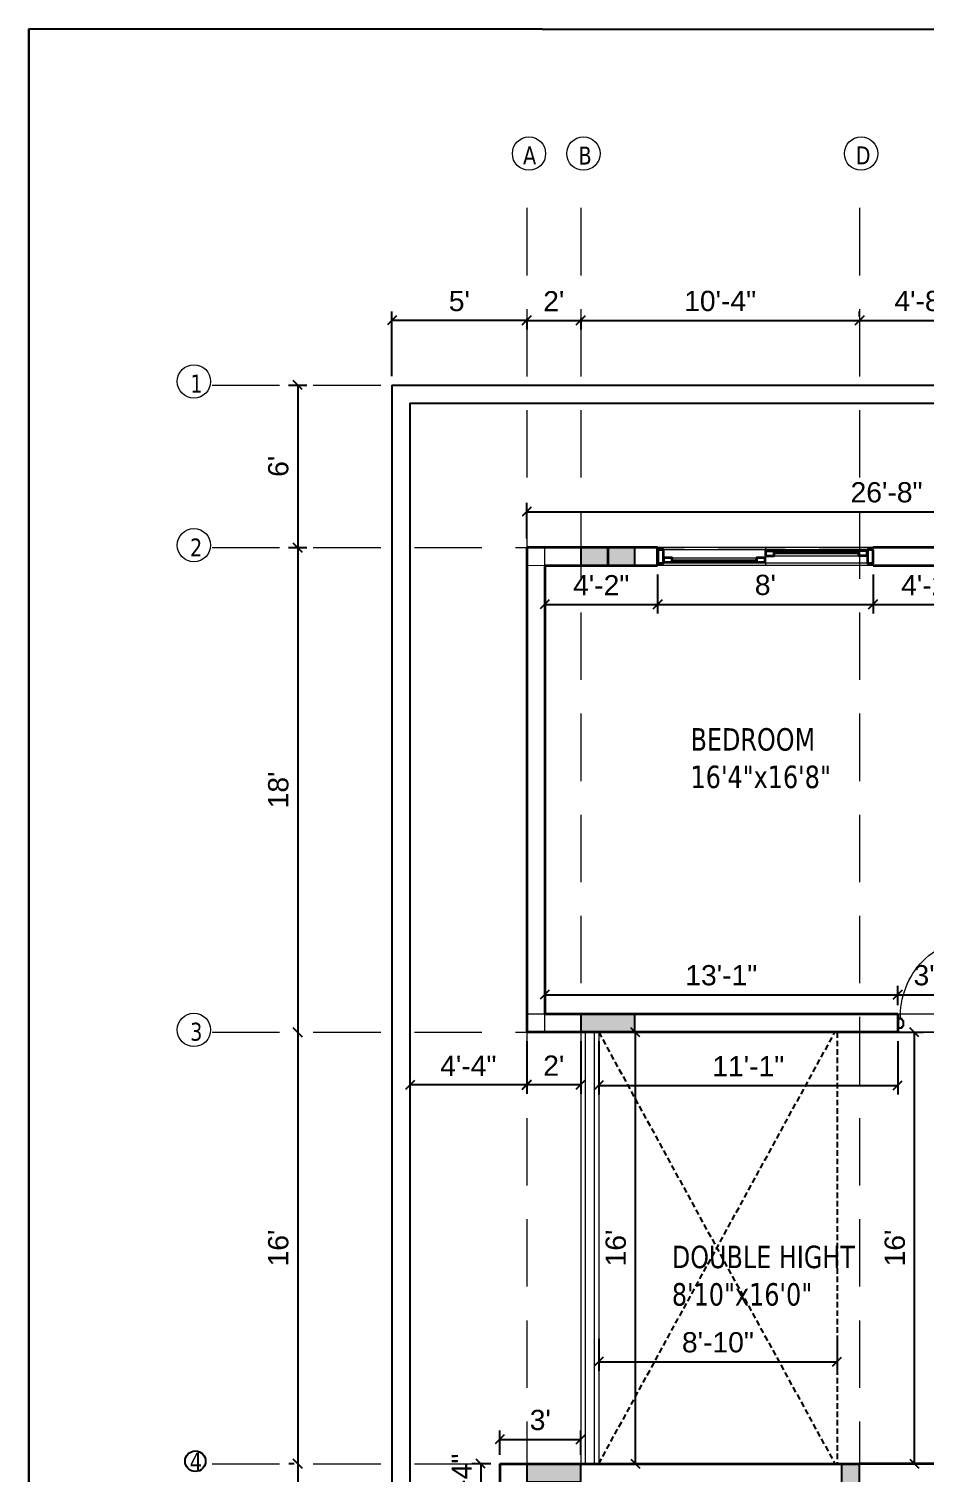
# Model space of a CAD drawing. Header units: inches. Extents: x 127248 to 130601, y 247968 to 250486.
# Drawn here: x 129688 to 130086, y 249843 to 250486 of the extents above; entities that cross this region are included whole.
import ezdxf

# ---------------------------------------------------------------- set-up
doc = ezdxf.new("R2010")
doc.units = ezdxf.units.IN
doc.header["$LTSCALE"] = 10
doc.header["$MEASUREMENT"] = 0
doc.header["$PDMODE"] = 35
doc.linetypes.add('DASHED2', pattern=[0.375, 0.25, -0.125])
doc.layers.get('0').update_dxf_attribs({"linetype": 'CONTINUOUS'})
doc.layers.get('Defpoints').update_dxf_attribs({"linetype": 'CONTINUOUS'})
for name, color, linetype, lineweight in [('beam', 1, 'CONTINUOUS', 20), ('elevation wall', 255, 'CONTINUOUS', 5), ('FACE LINE', 254, 'CONTINUOUS', 15), ('FORMATE LINE', 78, 'CONTINUOUS', 70), ('Frame', 35, 'CONTINUOUS', 25), ('wall final', 7, 'CONTINUOUS', 35), ('WALL HATCH', 250, 'CONTINUOUS', 35), ('walls', 7, 'CONTINUOUS', 15), ('window', 150, 'CONTINUOUS', 15)]:
    doc.layers.add(name, color=color, linetype=linetype, lineweight=lineweight)
doc.layers.add('dimn', color=250, linetype='CONTINUOUS')
doc.layers.add('PRESENT', color=254, linetype='CONTINUOUS')
doc.layers.add('DOOR', color=7, linetype='CONTINUOUS', lineweight=15, true_color=0x994d00)
doc.layers.add('glass window', color=7, linetype='CONTINUOUS', lineweight=20, true_color=0x148aff)
doc.styles.add('10', font='arial.ttf', dxfattribs={"height": 9})
doc.styles.add('SANJAY', font='impact.ttf', dxfattribs={"width": 0.9, "height": 18})
doc.dimstyles.new('FOOTING', dxfattribs={"dimscale": 4, "dimtxt": 18, "dimasz": 3, "dimexe": 1, "dimexo": 1, "dimgap": 2, "dimtad": 1, "dimdec": 0, "dimzin": 0, "dimdsep": 46, "dimlunit": 4, "dimtxsty": 'SANJAY', "dimblk": 'ARCHTICK', "dimcen": 0.09, "dimclrd": 8, "dimclre": 8, "dimclrt": 7, "dimaunit": 1, "dimazin": 0, "dimtfac": 1, "dimtdec": 0, "dimtofl": 0, "dimtmove": 0, "dimatfit": 0, "dimfxl": 1, "dimtolj": 1, "dimtzin": 0, "dimlwd": -1, "dimlwe": -1, "dimarcsym": 0})

# ---------------------------------------------------------------- blocks, each defined once
blk = doc.blocks.new('hgdb')
at = {"layer": 'DOOR'}
for p, q in [((136466.17, 254167.78), (136503.69, 254167.78)), ((136511.57, 254170.67), (136549.08, 254170.67)), ((136511.57, 254168.67), (136549.08, 254168.67)), ((136466.17, 254165.78), (136503.69, 254165.78))]:
    blk.add_line(p, q, dxfattribs=at)
at = {"layer": 'elevation wall'}
for p, q in [((136555.53, 254172.28), (136459.73, 254172.28)), ((136555.53, 254172.28), (136459.73, 254172.28)), ((136555.53, 254172.28), (136459.73, 254172.28)), ((136555.53, 254171.28), (136459.73, 254171.28)), ((136507.63, 254172.28), (136507.63, 254164.28)), ((136555.53, 254165.28), (136459.73, 254165.28)), ((136555.53, 254164.28), (136459.73, 254164.28)), ((136555.53, 254164.28), (136459.73, 254164.28)), ((136555.53, 254164.28), (136459.73, 254164.28))]:
    blk.add_line(p, q, dxfattribs=at)
at = {"layer": 'wall final'}
for points in [[(136459.73, 254165.28), (136462.26, 254165.28), (136462.26, 254171.28), (136459.73, 254171.28)], [(136462.28, 254165.78), (136466.17, 254165.78), (136466.17, 254167.78), (136462.28, 254167.78)], [(136503.69, 254165.78), (136507.59, 254165.78), (136507.59, 254167.78), (136503.69, 254167.78)], [(136507.67, 254168.67), (136511.57, 254168.67), (136511.57, 254170.67), (136507.67, 254170.67)], [(136552.97, 254170.78), (136549.07, 254170.78), (136549.07, 254168.78), (136552.97, 254168.78)], [(136555.51, 254171.28), (136552.99, 254171.28), (136552.99, 254165.28), (136555.51, 254165.28)]]:
    blk.add_lwpolyline(points, close=True, dxfattribs=at)
at = {"layer": 'walls', "color": 7}
for p, q in [((136459.73, 254164.28), (136459.73, 254172.28)), ((136555.53, 254164.28), (136555.53, 254172.28))]:
    blk.add_line(p, q, dxfattribs=at)
at = {"layer": 'window'}
for points in [[(136466.17, 254167.78), (136503.69, 254167.78), (136503.69, 254165.78), (136466.17, 254165.78)], [(136511.57, 254168.67), (136549.08, 254168.67), (136549.08, 254170.67), (136511.57, 254170.67)], [(136511.57, 254169.57), (136549.08, 254169.57), (136549.08, 254170.17), (136511.57, 254170.17)], [(136511.57, 254169.87), (136549.08, 254169.87), (136549.08, 254170.07), (136511.57, 254170.07)], [(136466.17, 254166.88), (136503.69, 254166.88), (136503.69, 254166.28), (136466.17, 254166.28)], [(136466.17, 254166.58), (136503.69, 254166.58), (136503.69, 254166.38), (136466.17, 254166.38)]]:
    blk.add_lwpolyline(points, close=True, dxfattribs=at)
blk = doc.blocks.new('_Oblique')
at = {"color": 0, "linetype": 'ByBlock', "lineweight": -2}
blk.add_line((-0.5, -0.5), (0.5, 0.5), dxfattribs=at)
blk = doc.blocks.new('*D46')
at = {"layer": 'Defpoints', "color": 0, "transparency": 16777216}
for p in [(129917.02, 250246.9), (129967.22, 250246.9), (129967.22, 250229.63)]:
    blk.add_point(p, dxfattribs=at)
at = {"layer": 'dimn', "color": 8, "transparency": 16777216}
for p, q in [((129917.02, 250242.9), (129917.02, 250225.63)), ((129967.22, 250242.9), (129967.22, 250225.63)), ((129917.02, 250229.63), (129967.22, 250229.63))]:
    blk.add_line(p, q, dxfattribs=at)
at = {"layer": 'dimn', "color": 8, "transparency": 16777216, "xscale": 4, "yscale": 4, "zscale": 4, "rotation": 180}
blk.add_blockref('_Oblique', (129917.02, 250229.63), dxfattribs=at)
at = {"layer": 'dimn', "color": 8, "transparency": 16777216, "xscale": 4, "yscale": 4, "zscale": 4}
blk.add_blockref('_Oblique', (129967.22, 250229.63), dxfattribs=at)
at = {"layer": 'dimn', "color": 181, "transparency": 16777216, "insert": (129942.12, 250238.15), "char_height": 9, "attachment_point": 5, "style": '10'}
blk.add_mtext('\\A1;4\'-2"', dxfattribs=at)
blk = doc.blocks.new('*D47')
at = {"layer": 'Defpoints', "color": 0, "transparency": 16777216}
for p in [(129967.22, 250246.9), (130063.02, 250246.9), (130063.02, 250229.63)]:
    blk.add_point(p, dxfattribs=at)
at = {"layer": 'dimn', "color": 8, "transparency": 16777216}
for p, q in [((129967.22, 250242.9), (129967.22, 250225.63)), ((130063.02, 250242.9), (130063.02, 250225.63)), ((129967.22, 250229.63), (130063.02, 250229.63))]:
    blk.add_line(p, q, dxfattribs=at)
at = {"layer": 'dimn', "color": 8, "transparency": 16777216, "xscale": 4, "yscale": 4, "zscale": 4, "rotation": 180}
blk.add_blockref('_Oblique', (129967.22, 250229.63), dxfattribs=at)
at = {"layer": 'dimn', "color": 8, "transparency": 16777216, "xscale": 4, "yscale": 4, "zscale": 4}
blk.add_blockref('_Oblique', (130063.02, 250229.63), dxfattribs=at)
at = {"layer": 'dimn', "color": 181, "transparency": 16777216, "insert": (130015.12, 250238.23), "char_height": 9, "attachment_point": 5, "style": '10'}
blk.add_mtext("\\A1;8'", dxfattribs=at)
blk = doc.blocks.new('*D48')
at = {"layer": 'Defpoints', "color": 0, "transparency": 16777216}
for p in [(130063.02, 250246.9), (130113.02, 250246.9), (130113.02, 250229.63)]:
    blk.add_point(p, dxfattribs=at)
at = {"layer": 'dimn', "color": 8, "transparency": 16777216}
for p, q in [((130063.02, 250242.9), (130063.02, 250225.63)), ((130113.02, 250242.9), (130113.02, 250225.63)), ((130063.02, 250229.63), (130113.02, 250229.63))]:
    blk.add_line(p, q, dxfattribs=at)
at = {"layer": 'dimn', "color": 8, "transparency": 16777216, "xscale": 4, "yscale": 4, "zscale": 4, "rotation": 180}
blk.add_blockref('_Oblique', (130063.02, 250229.63), dxfattribs=at)
at = {"layer": 'dimn', "color": 8, "transparency": 16777216, "xscale": 4, "yscale": 4, "zscale": 4}
blk.add_blockref('_Oblique', (130113.02, 250229.63), dxfattribs=at)
at = {"layer": 'dimn', "color": 181, "transparency": 16777216, "insert": (130088.02, 250238.15), "char_height": 9, "attachment_point": 5, "style": '10'}
blk.add_mtext('\\A1;4\'-2"', dxfattribs=at)
blk = doc.blocks.new('*D60')
at = {"layer": 'Defpoints', "color": 0, "transparency": 16777216}
for p in [(129941.02, 250039.22), (130074.02, 250039.22), (130074.02, 250015.59)]:
    blk.add_point(p, dxfattribs=at)
at = {"layer": 'dimn', "color": 8, "transparency": 16777216}
for p, q in [((129941.02, 250035.22), (129941.02, 250011.59)), ((130074.02, 250035.22), (130074.02, 250011.59)), ((129941.02, 250015.59), (130074.02, 250015.59))]:
    blk.add_line(p, q, dxfattribs=at)
at = {"layer": 'dimn', "color": 8, "transparency": 16777216, "xscale": 4, "yscale": 4, "zscale": 4, "rotation": 180}
blk.add_blockref('_Oblique', (129941.02, 250015.59), dxfattribs=at)
at = {"layer": 'dimn', "color": 8, "transparency": 16777216, "xscale": 4, "yscale": 4, "zscale": 4}
blk.add_blockref('_Oblique', (130074.02, 250015.59), dxfattribs=at)
at = {"layer": 'dimn', "color": 181, "transparency": 16777216, "insert": (130007.52, 250024.11), "char_height": 9, "attachment_point": 5, "style": '10'}
blk.add_mtext('\\A1;11\'-1"', dxfattribs=at)
blk = doc.blocks.new('*D61')
at = {"layer": 'Defpoints', "color": 0, "transparency": 16777216}
for p in [(129941.02, 250039.22), (129941.02, 249847.22), (129957.22, 249847.22)]:
    blk.add_point(p, dxfattribs=at)
at = {"layer": 'dimn', "color": 8, "transparency": 16777216}
for p, q in [((129945.02, 250039.22), (129961.22, 250039.22)), ((129957.22, 250039.22), (129957.22, 249847.22)), ((129945.02, 249847.22), (129961.22, 249847.22))]:
    blk.add_line(p, q, dxfattribs=at)
at = {"layer": 'dimn', "color": 8, "transparency": 16777216, "xscale": 4, "yscale": 4, "zscale": 4}
for p, rotation in [((129957.22, 250039.22), 90), ((129957.22, 249847.22), 270)]:
    blk.add_blockref('_Oblique', p, dxfattribs=dict(at, rotation=rotation))
at = {"layer": 'dimn', "color": 181, "transparency": 16777216, "insert": (129948.62, 249943.22), "char_height": 9, "attachment_point": 5, "rotation": 90, "style": '10'}
blk.add_mtext("\\A1;16'", dxfattribs=at)
blk = doc.blocks.new('*D62')
at = {"layer": 'Defpoints', "color": 0, "transparency": 16777216}
for p in [(129909.02, 250039.22), (129933.02, 250039.22), (129909.02, 250015.85)]:
    blk.add_point(p, dxfattribs=at)
at = {"layer": 'dimn', "color": 8, "transparency": 16777216}
for p, q in [((129909.02, 250035.22), (129909.02, 250011.85)), ((129933.02, 250035.22), (129933.02, 250011.85)), ((129933.02, 250015.85), (129909.02, 250015.85))]:
    blk.add_line(p, q, dxfattribs=at)
at = {"layer": 'dimn', "color": 8, "transparency": 16777216, "xscale": 4, "yscale": 4, "zscale": 4, "rotation": 180}
blk.add_blockref('_Oblique', (129909.02, 250015.85), dxfattribs=at)
at = {"layer": 'dimn', "color": 8, "transparency": 16777216, "xscale": 4, "yscale": 4, "zscale": 4}
blk.add_blockref('_Oblique', (129933.02, 250015.85), dxfattribs=at)
at = {"layer": 'dimn', "color": 181, "transparency": 16777216, "insert": (129921.02, 250024.37), "char_height": 9, "attachment_point": 5, "style": '10'}
blk.add_mtext("\\A1;2'", dxfattribs=at)
blk = doc.blocks.new('*D76')
at = {"layer": 'Defpoints', "color": 0, "transparency": 16777216}
for p in [(129933.02, 249858.05), (129897.02, 249847.22), (129933.02, 249847.22)]:
    blk.add_point(p, dxfattribs=at)
at = {"layer": 'dimn', "color": 8, "transparency": 16777216}
for p, q in [((129897.02, 249851.22), (129897.02, 249862.05)), ((129933.02, 249851.22), (129933.02, 249862.05)), ((129897.02, 249858.05), (129933.02, 249858.05))]:
    blk.add_line(p, q, dxfattribs=at)
at = {"layer": 'dimn', "color": 8, "transparency": 16777216, "xscale": 4, "yscale": 4, "zscale": 4, "rotation": 180}
blk.add_blockref('_Oblique', (129897.02, 249858.05), dxfattribs=at)
at = {"layer": 'dimn', "color": 8, "transparency": 16777216, "xscale": 4, "yscale": 4, "zscale": 4}
blk.add_blockref('_Oblique', (129933.02, 249858.05), dxfattribs=at)
at = {"layer": 'dimn', "color": 181, "transparency": 16777216, "insert": (129915.02, 249866.65), "char_height": 9, "attachment_point": 5, "style": '10'}
blk.add_mtext("\\A1;3'", dxfattribs=at)
blk = doc.blocks.new('frame')
at = {"layer": 'Frame'}
for p, q in [((127209.08, 247586.17), (127209.08, 247583.17)), ((127209.58, 247586.17), (127209.08, 247586.17)), ((127209.58, 247583.17), (127209.08, 247583.17)), ((127209.58, 247586.67), (127209.58, 247586.17)), ((127209.58, 247586.67), (127211.08, 247586.67)), ((127209.58, 247583.17), (127209.58, 247582.67)), ((127211.08, 247582.67), (127209.58, 247582.67)), ((127211.08, 247586.67), (127211.08, 247585.92)), ((127211.08, 247585.92), (127211.58, 247585.92)), ((127211.08, 247583.42), (127211.08, 247582.67)), ((127211.08, 247583.42), (127211.58, 247583.42)), ((127211.58, 247585.92), (127211.58, 247583.42))]:
    blk.add_line(p, q, dxfattribs=at)
blk = doc.blocks.new('rgg')
at = {"layer": 'DOOR'}
for p, q in [((137132.11, 254652.55), (137132.11, 254615.6)), ((137132.61, 254652.55), (137132.61, 254615.6))]:
    blk.add_line(p, q, dxfattribs=at)
blk.add_arc((137131.87, 254650.7), 35.11, 177.8373, 271.20294, dxfattribs=at)
at = {"layer": 'DOOR', "xscale": 1.005382328876294, "yscale": 1.005382328876294, "zscale": 1.005382328876294}
blk.add_blockref('frame', (9201.86, 5736.55), dxfattribs=at)
at = {"layer": 'DOOR', "extrusion": (0, 0, -1), "xscale": 1.005382328876294, "yscale": 1.005382328876294, "zscale": -1.005382328905398}
blk.add_blockref('frame', (-265028.38, 5736.55), dxfattribs=at)
blk = doc.blocks.new('*D86')
at = {"layer": 'Defpoints', "color": 0, "transparency": 16777216}
for p in [(129897.02, 249847.22), (129888.57, 249831.22), (129897.02, 249831.22)]:
    blk.add_point(p, dxfattribs=at)
at = {"layer": 'dimn', "color": 8, "transparency": 16777216}
for p, q in [((129893.02, 249847.22), (129884.57, 249847.22)), ((129888.57, 249847.22), (129888.57, 249831.22)), ((129893.02, 249831.22), (129884.57, 249831.22))]:
    blk.add_line(p, q, dxfattribs=at)
at = {"layer": 'dimn', "color": 8, "transparency": 16777216, "xscale": 4, "yscale": 4, "zscale": 4}
for p, rotation in [((129888.57, 249847.22), 90), ((129888.57, 249831.22), 270)]:
    blk.add_blockref('_Oblique', p, dxfattribs=dict(at, rotation=rotation))
at = {"layer": 'dimn', "color": 181, "transparency": 16777216, "insert": (129880.05, 249839.22), "char_height": 9, "attachment_point": 5, "rotation": 90, "style": '10'}
blk.add_mtext('\\A1;1\'-4"', dxfattribs=at)
blk = doc.blocks.new('*D101')
at = {"layer": 'Defpoints', "color": 0, "transparency": 16777216}
for p in [(130074.02, 250055.95), (129917.02, 250047.22), (130074.02, 250047.22)]:
    blk.add_point(p, dxfattribs=at)
at = {"layer": 'dimn', "color": 8, "transparency": 16777216}
for p, q in [((129917.02, 250051.22), (129917.02, 250059.95)), ((130074.02, 250051.22), (130074.02, 250059.95)), ((129917.02, 250055.95), (130074.02, 250055.95))]:
    blk.add_line(p, q, dxfattribs=at)
at = {"layer": 'dimn', "color": 8, "transparency": 16777216, "xscale": 4, "yscale": 4, "zscale": 4, "rotation": 180}
blk.add_blockref('_Oblique', (129917.02, 250055.95), dxfattribs=at)
at = {"layer": 'dimn', "color": 8, "transparency": 16777216, "xscale": 4, "yscale": 4, "zscale": 4}
blk.add_blockref('_Oblique', (130074.02, 250055.95), dxfattribs=at)
at = {"layer": 'dimn', "color": 181, "transparency": 16777216, "insert": (129995.52, 250064.55), "char_height": 9, "attachment_point": 5, "style": '10'}
blk.add_mtext('\\A1;13\'-1"', dxfattribs=at)
blk = doc.blocks.new('*D102')
at = {"layer": 'Defpoints', "color": 0, "transparency": 16777216}
for p in [(130113.02, 250055.95), (130074.02, 250047.22), (130113.02, 250047.22)]:
    blk.add_point(p, dxfattribs=at)
at = {"layer": 'dimn', "color": 8, "transparency": 16777216}
for p, q in [((130074.02, 250051.22), (130074.02, 250059.95)), ((130113.02, 250051.22), (130113.02, 250059.95)), ((130074.02, 250055.95), (130113.02, 250055.95))]:
    blk.add_line(p, q, dxfattribs=at)
at = {"layer": 'dimn', "color": 8, "transparency": 16777216, "xscale": 4, "yscale": 4, "zscale": 4, "rotation": 180}
blk.add_blockref('_Oblique', (130074.02, 250055.95), dxfattribs=at)
at = {"layer": 'dimn', "color": 8, "transparency": 16777216, "xscale": 4, "yscale": 4, "zscale": 4}
blk.add_blockref('_Oblique', (130113.02, 250055.95), dxfattribs=at)
at = {"layer": 'dimn', "color": 181, "transparency": 16777216, "insert": (130093.52, 250064.55), "char_height": 9, "attachment_point": 5, "style": '10'}
blk.add_mtext('\\A1;3\'-3"', dxfattribs=at)
blk = doc.blocks.new('*D107')
at = {"layer": 'Defpoints', "color": 0, "transparency": 16777216}
for p in [(129857.02, 250041.22), (129909.02, 250039.22), (129857.02, 250015.81)]:
    blk.add_point(p, dxfattribs=at)
at = {"layer": 'dimn', "color": 8, "transparency": 16777216}
for p, q in [((129857.02, 250037.22), (129857.02, 250011.81)), ((129909.02, 250035.22), (129909.02, 250011.81)), ((129909.02, 250015.81), (129857.02, 250015.81))]:
    blk.add_line(p, q, dxfattribs=at)
at = {"layer": 'dimn', "color": 8, "transparency": 16777216, "xscale": 4, "yscale": 4, "zscale": 4, "rotation": 180}
blk.add_blockref('_Oblique', (129857.02, 250015.81), dxfattribs=at)
at = {"layer": 'dimn', "color": 8, "transparency": 16777216, "xscale": 4, "yscale": 4, "zscale": 4}
blk.add_blockref('_Oblique', (129909.02, 250015.81), dxfattribs=at)
at = {"layer": 'dimn', "color": 181, "transparency": 16777216, "insert": (129883.02, 250024.31), "char_height": 9, "attachment_point": 5, "style": '10'}
blk.add_mtext('\\A1;4\'-4"', dxfattribs=at)
blk = doc.blocks.new('*D226')
at = {"layer": 'Defpoints', "color": 0, "transparency": 16777216}
for p in [(129909.02, 250360.76), (129933.02, 250360.76), (129933.02, 250355.99)]:
    blk.add_point(p, dxfattribs=at)
at = {"layer": 'dimn', "color": 8, "transparency": 16777216}
for p, q in [((129909.02, 250356.76), (129909.02, 250351.99)), ((129909.02, 250355.99), (129933.02, 250355.99)), ((129933.02, 250356.76), (129933.02, 250351.99))]:
    blk.add_line(p, q, dxfattribs=at)
at = {"layer": 'dimn', "color": 8, "transparency": 16777216, "xscale": 4, "yscale": 4, "zscale": 4, "rotation": 180}
blk.add_blockref('_Oblique', (129909.02, 250355.99), dxfattribs=at)
at = {"layer": 'dimn', "color": 8, "transparency": 16777216, "xscale": 4, "yscale": 4, "zscale": 4}
blk.add_blockref('_Oblique', (129933.02, 250355.99), dxfattribs=at)
at = {"layer": 'dimn', "color": 181, "transparency": 16777216, "insert": (129921.02, 250364.51), "char_height": 9, "attachment_point": 5, "style": '10'}
blk.add_mtext("\\A1;2'", dxfattribs=at)
blk = doc.blocks.new('*D227')
at = {"layer": 'Defpoints', "color": 0, "transparency": 16777216}
for p in [(129933.02, 250360.76), (130057.02, 250355.99), (130057.02, 250353.73)]:
    blk.add_point(p, dxfattribs=at)
at = {"layer": 'dimn', "color": 8, "transparency": 16777216}
for p, q in [((130057.02, 250357.73), (130057.02, 250359.99)), ((129933.02, 250356.76), (129933.02, 250351.99)), ((129933.02, 250355.99), (130057.02, 250355.99))]:
    blk.add_line(p, q, dxfattribs=at)
at = {"layer": 'dimn', "color": 8, "transparency": 16777216, "xscale": 4, "yscale": 4, "zscale": 4, "rotation": 180}
blk.add_blockref('_Oblique', (129933.02, 250355.99), dxfattribs=at)
at = {"layer": 'dimn', "color": 8, "transparency": 16777216, "xscale": 4, "yscale": 4, "zscale": 4}
blk.add_blockref('_Oblique', (130057.02, 250355.99), dxfattribs=at)
at = {"layer": 'dimn', "color": 181, "transparency": 16777216, "insert": (129995.02, 250364.58), "char_height": 9, "attachment_point": 5, "style": '10'}
blk.add_mtext('\\A1;10\'-4"', dxfattribs=at)
blk = doc.blocks.new('*D228')
at = {"layer": 'Defpoints', "color": 0, "transparency": 16777216}
for p in [(130057.02, 250353.73), (130113.02, 250355.99), (130113.02, 250352.45)]:
    blk.add_point(p, dxfattribs=at)
at = {"layer": 'dimn', "color": 8, "transparency": 16777216}
for p, q in [((130057.02, 250357.73), (130057.02, 250359.99)), ((130113.02, 250356.45), (130113.02, 250359.99)), ((130057.02, 250355.99), (130113.02, 250355.99))]:
    blk.add_line(p, q, dxfattribs=at)
at = {"layer": 'dimn', "color": 8, "transparency": 16777216, "xscale": 4, "yscale": 4, "zscale": 4, "rotation": 180}
blk.add_blockref('_Oblique', (130057.02, 250355.99), dxfattribs=at)
at = {"layer": 'dimn', "color": 8, "transparency": 16777216, "xscale": 4, "yscale": 4, "zscale": 4}
blk.add_blockref('_Oblique', (130113.02, 250355.99), dxfattribs=at)
at = {"layer": 'dimn', "color": 181, "transparency": 16777216, "insert": (130085.02, 250364.58), "char_height": 9, "attachment_point": 5, "style": '10'}
blk.add_mtext('\\A1;4\'-8"', dxfattribs=at)
blk = doc.blocks.new('*D236')
at = {"layer": 'Defpoints', "color": 0, "transparency": 16777216}
for p in [(129798.98, 250327.22), (129798.98, 250254.9), (129807.12, 250254.9)]:
    blk.add_point(p, dxfattribs=at)
at = {"layer": 'dimn', "color": 8, "transparency": 16777216}
for p, q in [((129802.98, 250327.22), (129811.12, 250327.22)), ((129807.12, 250327.22), (129807.12, 250254.9)), ((129802.98, 250254.9), (129811.12, 250254.9))]:
    blk.add_line(p, q, dxfattribs=at)
at = {"layer": 'dimn', "color": 8, "transparency": 16777216, "xscale": 4, "yscale": 4, "zscale": 4}
for p, rotation in [((129807.12, 250327.22), 90), ((129807.12, 250254.9), 270)]:
    blk.add_blockref('_Oblique', p, dxfattribs=dict(at, rotation=rotation))
at = {"layer": 'dimn', "color": 181, "transparency": 16777216, "insert": (129798.53, 250291.06), "char_height": 9, "attachment_point": 5, "rotation": 90, "style": '10'}
blk.add_mtext("\\A1;6'", dxfattribs=at)
blk = doc.blocks.new('*D237')
at = {"layer": 'Defpoints', "color": 0, "transparency": 16777216}
for p in [(129798.98, 250254.9), (129807.12, 250039.22), (129807.12, 250039.22)]:
    blk.add_point(p, dxfattribs=at)
at = {"layer": 'dimn', "color": 8, "transparency": 16777216}
for p, q in [((129802.98, 250254.9), (129811.12, 250254.9)), ((129807.12, 250254.9), (129807.12, 250039.22))]:
    blk.add_line(p, q, dxfattribs=at)
at = {"layer": 'dimn', "color": 8, "transparency": 16777216, "xscale": 4, "yscale": 4, "zscale": 4}
for p, rotation in [((129807.12, 250254.9), 90), ((129807.12, 250039.22), 270)]:
    blk.add_blockref('_Oblique', p, dxfattribs=dict(at, rotation=rotation))
at = {"layer": 'dimn', "color": 181, "transparency": 16777216, "insert": (129798.53, 250147.06), "char_height": 9, "attachment_point": 5, "rotation": 90, "style": '10'}
blk.add_mtext("\\A1;18'", dxfattribs=at)
blk = doc.blocks.new('*D238')
at = {"layer": 'Defpoints', "color": 0, "transparency": 16777216}
for p in [(129807.12, 250039.22), (129807.12, 249847.22), (129809.51, 249847.22)]:
    blk.add_point(p, dxfattribs=at)
at = {"layer": 'dimn', "color": 8, "transparency": 16777216}
for p, q in [((129807.12, 250039.22), (129807.12, 249847.22)), ((129805.51, 249847.22), (129803.12, 249847.22))]:
    blk.add_line(p, q, dxfattribs=at)
at = {"layer": 'dimn', "color": 8, "transparency": 16777216, "xscale": 4, "yscale": 4, "zscale": 4}
for p, rotation in [((129807.12, 250039.22), 90), ((129807.12, 249847.22), 270)]:
    blk.add_blockref('_Oblique', p, dxfattribs=dict(at, rotation=rotation))
at = {"layer": 'dimn', "color": 181, "transparency": 16777216, "insert": (129798.53, 249943.22), "char_height": 9, "attachment_point": 5, "rotation": 90, "style": '10'}
blk.add_mtext("\\A1;16'", dxfattribs=at)
blk = doc.blocks.new('*D239')
at = {"layer": 'Defpoints', "color": 0, "transparency": 16777216}
for p in [(129809.51, 249847.22), (129807.12, 249563.22), (129813.83, 249563.22)]:
    blk.add_point(p, dxfattribs=at)
at = {"layer": 'dimn', "color": 8, "transparency": 16777216}
for p, q in [((129805.51, 249847.22), (129803.12, 249847.22)), ((129807.12, 249847.22), (129807.12, 249563.22)), ((129809.83, 249563.22), (129803.12, 249563.22))]:
    blk.add_line(p, q, dxfattribs=at)
at = {"layer": 'dimn', "color": 8, "transparency": 16777216, "xscale": 4, "yscale": 4, "zscale": 4}
for p, rotation in [((129807.12, 249847.22), 90), ((129807.12, 249563.22), 270)]:
    blk.add_blockref('_Oblique', p, dxfattribs=dict(at, rotation=rotation))
at = {"layer": 'dimn', "color": 181, "transparency": 16777216, "insert": (129798.52, 249705.22), "char_height": 9, "attachment_point": 5, "rotation": 90, "style": '10'}
blk.add_mtext('\\A1;23\'-8"', dxfattribs=at)
blk = doc.blocks.new('*D246')
at = {"layer": 'Defpoints', "color": 0, "transparency": 16777216}
for p in [(130229.02, 250270.86), (130229.02, 250259.22), (129909.02, 250254.9)]:
    blk.add_point(p, dxfattribs=at)
at = {"layer": 'dimn', "color": 8, "transparency": 16777216}
for p, q in [((129909.02, 250258.9), (129909.02, 250274.86)), ((129909.02, 250270.86), (130229.02, 250270.86)), ((130229.02, 250263.22), (130229.02, 250274.86))]:
    blk.add_line(p, q, dxfattribs=at)
at = {"layer": 'dimn', "color": 8, "transparency": 16777216, "xscale": 4, "yscale": 4, "zscale": 4, "rotation": 180}
blk.add_blockref('_Oblique', (129909.02, 250270.86), dxfattribs=at)
at = {"layer": 'dimn', "color": 8, "transparency": 16777216, "xscale": 4, "yscale": 4, "zscale": 4}
blk.add_blockref('_Oblique', (130229.02, 250270.86), dxfattribs=at)
at = {"layer": 'dimn', "color": 181, "transparency": 16777216, "insert": (130069.02, 250279.45), "char_height": 9, "attachment_point": 5, "style": '10'}
blk.add_mtext('\\A1;26\'-8"', dxfattribs=at)
blk = doc.blocks.new('*D256')
at = {"layer": 'Defpoints', "color": 0, "transparency": 16777216}
for p in [(129941.02, 249906.74), (130047.02, 249906.64), (130047.02, 249892.63)]:
    blk.add_point(p, dxfattribs=at)
at = {"layer": 'dimn', "color": 8, "transparency": 16777216}
for p, q in [((129941.02, 249902.74), (129941.02, 249888.63)), ((130047.02, 249902.64), (130047.02, 249888.63)), ((129941.02, 249892.63), (130047.02, 249892.63))]:
    blk.add_line(p, q, dxfattribs=at)
at = {"layer": 'dimn', "color": 8, "transparency": 16777216, "xscale": 4, "yscale": 4, "zscale": 4, "rotation": 180}
blk.add_blockref('_Oblique', (129941.02, 249892.63), dxfattribs=at)
at = {"layer": 'dimn', "color": 8, "transparency": 16777216, "xscale": 4, "yscale": 4, "zscale": 4}
blk.add_blockref('_Oblique', (130047.02, 249892.63), dxfattribs=at)
at = {"layer": 'dimn', "color": 181, "transparency": 16777216, "insert": (129994.02, 249901.22), "char_height": 9, "attachment_point": 5, "style": '10'}
blk.add_mtext('\\A1;8\'-10"', dxfattribs=at)
blk = doc.blocks.new('*D257')
at = {"layer": 'Defpoints', "color": 0, "transparency": 16777216}
for p in [(130036.94, 250039.22), (130036.94, 249847.22), (130081.32, 249847.22)]:
    blk.add_point(p, dxfattribs=at)
at = {"layer": 'dimn', "color": 8, "transparency": 16777216}
for p, q in [((130040.94, 250039.22), (130085.32, 250039.22)), ((130081.32, 250039.22), (130081.32, 249847.22)), ((130040.94, 249847.22), (130085.32, 249847.22))]:
    blk.add_line(p, q, dxfattribs=at)
at = {"layer": 'dimn', "color": 8, "transparency": 16777216, "xscale": 4, "yscale": 4, "zscale": 4}
for p, rotation in [((130081.32, 250039.22), 90), ((130081.32, 249847.22), 270)]:
    blk.add_blockref('_Oblique', p, dxfattribs=dict(at, rotation=rotation))
at = {"layer": 'dimn', "color": 181, "transparency": 16777216, "insert": (130072.73, 249943.22), "char_height": 9, "attachment_point": 5, "rotation": 90, "style": '10'}
blk.add_mtext("\\A1;16'", dxfattribs=at)
blk = doc.blocks.new('*D267')
at = {"layer": 'Defpoints', "color": 0, "transparency": 16777216}
for p in [(129909.02, 250360.76), (129849.02, 250355.99), (129849.02, 250327.22)]:
    blk.add_point(p, dxfattribs=at)
at = {"layer": 'dimn', "color": 8, "transparency": 16777216}
for p, q in [((129849.02, 250331.22), (129849.02, 250359.99)), ((129909.02, 250355.99), (129849.02, 250355.99)), ((129909.02, 250356.76), (129909.02, 250351.99))]:
    blk.add_line(p, q, dxfattribs=at)
at = {"layer": 'dimn', "color": 8, "transparency": 16777216, "xscale": 4, "yscale": 4, "zscale": 4, "rotation": 180}
blk.add_blockref('_Oblique', (129849.02, 250355.99), dxfattribs=at)
at = {"layer": 'dimn', "color": 8, "transparency": 16777216, "xscale": 4, "yscale": 4, "zscale": 4}
blk.add_blockref('_Oblique', (129909.02, 250355.99), dxfattribs=at)
at = {"layer": 'dimn', "color": 181, "transparency": 16777216, "insert": (129879.02, 250364.56), "char_height": 9, "attachment_point": 5, "style": '10'}
blk.add_mtext("\\A1;5'", dxfattribs=at)
blk = doc.blocks.new('25')
at = {"layer": 'dimn'}
h = blk.add_hatch(color=1, dxfattribs=at)
h.set_gradient(color1=(255, 0, 0), color2=(209, 0, 0), one_color=1, tint=0.41)
h.paths.add_polyline_path([(123975.35, 250765.5), (123983.35, 250765.5), (123983.35, 250789.5), (123975.35, 250789.5)])
blk.add_lwpolyline([(123975.35, 250765.5), (123983.35, 250765.5), (123983.35, 250789.5), (123975.35, 250789.5)], close=True, dxfattribs=at)
blk = doc.blocks.new('32')
at = {"layer": 'dimn', "rotation": 270}
for p in [(-122991.29, 375487.56), (-122991.34, 375279.88), (-123015.34, 375079.88)]:
    blk.add_blockref('25', p, dxfattribs=at)
at = {"layer": 'dimn'}
blk.add_blockref('25', (3914.81, 315.03), dxfattribs=at)

msp = doc.modelspace()

# ---------------------------------------------------------------- linework, layer by layer
at = {"color": 254, "linetype": 'DASHED2', "true_color": 0xd4d4d4}
for p, q in [((129941.02, 249847.22), (130046.04, 250039.22)), ((129941.02, 250039.22), (130046.04, 249847.22)), ((130047.02, 250039.22), (130047.02, 249847.22))]:
    msp.add_line(p, q, dxfattribs=at)
at = {"layer": 'beam', "ltscale": 0.1}
for p, q in [((129909.02, 250254.9), (130237.02, 250255.16)), ((129909.02, 250039.22), (129909.02, 250254.9)), ((129917.02, 250039.22), (129917.02, 250254.9)), ((129909.02, 250246.9), (130237.02, 250247.16)), ((130437.02, 250047.22), (129909.02, 250047.22)), ((130437.02, 250039.22), (129909.02, 250039.22)), ((129933.02, 250039.22), (129933.02, 249847.22)), ((129941.02, 250039.22), (129941.02, 249847.22)), ((129897.02, 249847.22), (130437.02, 249847.22)), ((129897.02, 249847.22), (129897.02, 249639.22))]:
    msp.add_line(p, q, dxfattribs=at)
at = {"layer": 'dimn'}
msp.add_circle((129761.61, 249848.34), 4.58, dxfattribs=at)
at = {"layer": 'FACE LINE', "color": 54, "linetype": 'DASHED2', "ltscale": 12, "true_color": 0xa8a800}
for p, q in [((129909.02, 250406.02), (129909.02, 249323.24)), ((129933.02, 250406.02), (129933.02, 249323.24)), ((130057.02, 250406.02), (130057.02, 249323.24)), ((129769.07, 250327.22), (130489.72, 250327.22)), ((129769.07, 250254.9), (130489.72, 250254.9)), ((129769.07, 250039.22), (130489.72, 250039.22)), ((129769.07, 249847.22), (130489.72, 249847.22))]:
    msp.add_line(p, q, dxfattribs=at)
at = {"layer": 'FORMATE LINE', "lineweight": 30}
msp.add_lwpolyline([(129687.58, 250485.72), (129687.67, 249098.25), (130600.79, 249097.69), (130600.7, 250485.15)], close=True, dxfattribs=at)
at = {"layer": 'glass window'}
for p, q in [((129933.02, 250039.22), (129933.02, 249847.22)), ((129935.02, 250039.22), (129935.02, 249847.22)), ((129939.02, 250039.22), (129939.02, 249847.22)), ((129941.02, 250039.22), (129941.02, 249847.22))]:
    msp.add_line(p, q, dxfattribs=at)
at = {"layer": 'PRESENT', "color": 9}
for p, q in [((129849.02, 250327.22), (129849.02, 249385.22)), ((129849.02, 250327.22), (130265.02, 250327.22)), ((129849.02, 250327.22), (130229.02, 250327.22)), ((129857.02, 250319.22), (129857.02, 249393.22)), ((129857.02, 250319.22), (130229.02, 250319.22))]:
    msp.add_line(p, q, dxfattribs=at)
at = {"layer": 'WALL HATCH'}
for p, q in [((129909.02, 250254.9), (129909.02, 250039.22)), ((129967.22, 250254.9), (129909.02, 250254.9)), ((129945.02, 250254.9), (129945.02, 250246.9)), ((129967.22, 250246.9), (129967.22, 250254.9)), ((130113.02, 250254.9), (130063.02, 250254.9)), ((129917.02, 250246.9), (129917.02, 250047.22)), ((129917.02, 250246.9), (129967.22, 250246.9)), ((130063.02, 250246.9), (130113.02, 250246.9)), ((130074.02, 250047.22), (129917.02, 250047.22)), ((130074.02, 250047.22), (130074.02, 250039.22)), ((130074.02, 250039.22), (129909.02, 250039.22)), ((129897.02, 249847.22), (129897.02, 249831.22)), ((129897.02, 249847.22), (130057.02, 249847.22)), ((130174.02, 249847.22), (130057.02, 249847.22)), ((130057.02, 249847.22), (130057.02, 249847.22))]:
    msp.add_line(p, q, dxfattribs=at)
at = {"layer": 'WALL HATCH', "lineweight": 15}
for centre in [(129910, 250430.22), (129934.19, 250430.22), (130057.67, 250430.22), (129760.98, 250328.85), (129760.98, 250255.97), (129760.98, 250040.25)]:
    msp.add_circle(centre, 7.41, dxfattribs=at)

# ---------------------------------------------------------------- block references
at = {"layer": 'dimn'}
msp.add_blockref('32', (2158.86, -1257.31), dxfattribs=at)
at = {"layer": 'window'}
msp.add_blockref('hgdb', (-6492.5, -3917.38), dxfattribs=at)
at = {"layer": 'window', "xscale": -1, "rotation": 180}
msp.add_blockref('rgg', (-7021.6, 504697.02), dxfattribs=at)

# ---------------------------------------------------------------- texts
at = {"layer": 'dimn', "char_height": 8, "width": 10.3845, "attachment_point": 1, "style": 'SANJAY'}
for s, insert in [('{\\fTahoma|b0|i0|c0|p34;A}', (129907.37, 250433.45)), ('{\\fTahoma|b0|i0|c0|p34;B}', (129932.01, 250433.35)), ('{\\fTahoma|b0|i0|c0|p34;D}', (130055.32, 250433.41)), ('{\\fTahoma|b0|i0|c0|p34;1}', (129759.42, 250331.86)), ('{\\fTahoma|b0|i0|c0|p34;2}', (129759.26, 250258.95)), ('{\\fTahoma|b0|i0|c0|p34;3}', (129759.33, 250043.48)), ('{\\fTahoma|b0|i0|c0|p34;4}', (129759.13, 249852.18))]:
    msp.add_mtext(s, dxfattribs=dict(at, insert=insert))
at = {"layer": 'WALL HATCH', "char_height": 10, "attachment_point": 1, "style": 'SANJAY'}
for s, insert, width in [('{\\fTahoma|b0|i0|c0|p34;BEDROOM\\P16\'4"x16\'8"}', (129981.84, 250174.55), 5.6906), ('{\\fTahoma|b0|i0|c0|p34;DOUBLE HIGHT\\P8\'10"x16\'0" }', (129973.54, 249944.26), 137.6936)]:
    msp.add_mtext(s, dxfattribs=dict(at, insert=insert, width=width))

# ---------------------------------------------------------------- dimensions: what is measured, and where the dimension line sits
at = {"layer": 'dimn'}
for base, p1, p2, override, picture, middle in [((129849.02, 250355.99), (129909.02, 250360.76), (129849.02, 250327.22), {"dimtxt": 9, "dimasz": 1, "dimgap": 1, "dimtxsty": '10', "dimblk": 'Oblique', "dimclrt": 181, "dimtfac": 2, "dimtmove": 1, "dimfxl": 0.3}, '*D267', (129879.02, 250364.56)), ((129933.02, 250355.99), (129909.02, 250360.76), (129933.02, 250360.76), {"dimtxt": 9, "dimasz": 1, "dimgap": 1, "dimtxsty": '10', "dimblk": 'Oblique', "dimclrt": 181, "dimtfac": 2, "dimfxl": 0.18}, '*D226', (129921.02, 250364.51)), ((130057.02, 250355.99), (129933.02, 250360.76), (130057.02, 250353.73), {"dimtxt": 9, "dimasz": 1, "dimgap": 1, "dimtxsty": '10', "dimblk": 'Oblique', "dimclrt": 181, "dimtfac": 2, "dimtmove": 1, "dimfxl": 0.18}, '*D227', (129995.02, 250364.58)), ((130113.02, 250355.99), (130057.02, 250353.73), (130113.02, 250352.45), {"dimtxt": 9, "dimasz": 1, "dimgap": 1, "dimtxsty": '10', "dimblk": 'Oblique', "dimclrt": 181, "dimtfac": 2, "dimtmove": 1, "dimfxl": 0.18}, '*D228', (130085.02, 250364.58)), ((130229.02, 250270.86), (129909.02, 250254.9), (130229.02, 250259.22), {"dimtxt": 9, "dimasz": 1, "dimgap": 1, "dimtxsty": '10', "dimblk": 'Oblique', "dimclrt": 181, "dimtfac": 2, "dimfxl": 0.18}, '*D246', (130069.02, 250279.45)), ((129967.22, 250229.63), (129917.02, 250246.9), (129967.22, 250246.9), {"dimtxt": 9, "dimasz": 1, "dimgap": 1, "dimtxsty": '10', "dimblk": 'Oblique', "dimclrt": 181, "dimtfac": 2, "dimfxl": 0.18}, '*D46', (129942.12, 250238.15)), ((130063.02, 250229.63), (129967.22, 250246.9), (130063.02, 250246.9), {"dimtxt": 9, "dimasz": 1, "dimgap": 1, "dimtxsty": '10', "dimblk": 'Oblique', "dimclrt": 181, "dimtfac": 2, "dimfxl": 0.18}, '*D47', (130015.12, 250238.23)), ((130113.02, 250229.63), (130063.02, 250246.9), (130113.02, 250246.9), {"dimtxt": 9, "dimasz": 1, "dimgap": 1, "dimtxsty": '10', "dimblk": 'Oblique', "dimclrt": 181, "dimtfac": 2, "dimfxl": 0.18}, '*D48', (130088.02, 250238.15)), ((130074.02, 250055.95), (129917.02, 250047.22), (130074.02, 250047.22), {"dimtxt": 9, "dimasz": 1, "dimgap": 1, "dimtxsty": '10', "dimblk": 'Oblique', "dimclrt": 181, "dimtfac": 2, "dimfxl": 0.18}, '*D101', (129995.52, 250064.55)), ((130113.02, 250055.95), (130074.02, 250047.22), (130113.02, 250047.22), {"dimtxt": 9, "dimasz": 1, "dimgap": 1, "dimtxsty": '10', "dimblk": 'Oblique', "dimclrt": 181, "dimtfac": 2, "dimfxl": 0.18}, '*D102', (130093.52, 250064.55)), ((129857.02, 250015.81), (129909.02, 250039.22), (129857.02, 250041.22), {"dimtxt": 9, "dimasz": 1, "dimgap": 1, "dimtxsty": '10', "dimblk": 'Oblique', "dimclrt": 181, "dimtfac": 2, "dimfxl": 0.18}, '*D107', (129883.02, 250024.31)), ((129909.02, 250015.85), (129933.02, 250039.22), (129909.02, 250039.22), {"dimtxt": 9, "dimasz": 1, "dimgap": 1, "dimtxsty": '10', "dimblk": 'Oblique', "dimclrt": 181, "dimtfac": 2, "dimfxl": 0.18}, '*D62', (129921.02, 250024.37)), ((130074.02, 250015.59), (129941.02, 250039.22), (130074.02, 250039.22), {"dimtxt": 9, "dimasz": 1, "dimgap": 1, "dimtxsty": '10', "dimblk": 'Oblique', "dimclrt": 181, "dimtfac": 2, "dimfxl": 0.18}, '*D60', (130007.52, 250024.11)), ((130047.02, 249892.63), (129941.02, 249906.74), (130047.02, 249906.64), {"dimtxt": 9, "dimasz": 1, "dimgap": 1, "dimtxsty": '10', "dimblk": 'Oblique', "dimclrt": 181, "dimtfac": 2, "dimfxl": 0.18}, '*D256', (129994.02, 249901.22)), ((129933.02, 249858.05), (129897.02, 249847.22), (129933.02, 249847.22), {"dimtxt": 9, "dimasz": 1, "dimgap": 1, "dimtxsty": '10', "dimblk": 'Oblique', "dimclrt": 181, "dimtfac": 2, "dimfxl": 0.18}, '*D76', (129915.02, 249866.65))]:
    dim = msp.add_linear_dim(base=base, p1=p1, p2=p2, dimstyle='FOOTING', override=override, dxfattribs=at)
    dim.commit()
    dim.dimension.update_dxf_attribs({"geometry": picture, "text_midpoint": middle})
for base, p1, p2, override, picture, middle in [((129807.12, 250254.9), (129798.98, 250327.22), (129798.98, 250254.9), {"dimtxt": 9, "dimasz": 1, "dimgap": 1, "dimtxsty": '10', "dimblk": 'Oblique', "dimclrt": 181, "dimtfac": 2, "dimfxl": 0.18}, '*D236', (129798.53, 250291.06)), ((129807.12, 250039.22), (129798.98, 250254.9), (129807.12, 250039.22), {"dimtxt": 9, "dimasz": 1, "dimgap": 1, "dimtxsty": '10', "dimblk": 'Oblique', "dimclrt": 181, "dimtfac": 2, "dimtmove": 1, "dimfxl": 0.18}, '*D237', (129798.53, 250147.06)), ((129807.12, 249847.22), (129807.12, 250039.22), (129809.51, 249847.22), {"dimtxt": 9, "dimasz": 1, "dimgap": 1, "dimtxsty": '10', "dimblk": 'Oblique', "dimclrt": 181, "dimtfac": 2, "dimtmove": 1, "dimfxl": 0.18}, '*D238', (129798.53, 249943.22)), ((129957.22, 249847.22), (129941.02, 250039.22), (129941.02, 249847.22), {"dimtxt": 9, "dimasz": 1, "dimgap": 1, "dimtxsty": '10', "dimblk": 'Oblique', "dimclrt": 181, "dimtfac": 2, "dimfxl": 0.18}, '*D61', (129948.62, 249943.22)), ((130081.32, 249847.22), (130036.94, 250039.22), (130036.94, 249847.22), {"dimtxt": 9, "dimasz": 1, "dimgap": 1, "dimtxsty": '10', "dimblk": 'Oblique', "dimclrt": 181, "dimtfac": 2, "dimfxl": 0.18}, '*D257', (130072.73, 249943.22)), ((129807.12, 249563.22), (129809.51, 249847.22), (129813.83, 249563.22), {"dimtxt": 9, "dimasz": 1, "dimgap": 1, "dimtxsty": '10', "dimblk": 'Oblique', "dimclrt": 181, "dimtfac": 2, "dimtmove": 1, "dimfxl": 0.18}, '*D239', (129798.52, 249705.22))]:
    dim = msp.add_linear_dim(base=base, p1=p1, p2=p2, angle=90, dimstyle='FOOTING', override=override, dxfattribs=at)
    dim.commit()
    dim.dimension.update_dxf_attribs({"geometry": picture, "text_midpoint": middle})
dim = msp.add_linear_dim(base=(129888.57, 249831.22), p1=(129897.02, 249847.22), p2=(129897.02, 249831.22), angle=90, dimstyle='FOOTING', override={"dimtxt": 9, "dimasz": 1, "dimgap": 1, "dimtxsty": '10', "dimblk": 'Oblique', "dimclrt": 181, "dimtfac": 2, "dimfxl": 0.18}, dxfattribs=at)
dim.commit()
dim.dimension.update_dxf_attribs({"geometry": '*D86', "text_midpoint": (129888.57, 249839.22), "dimtype": 160})

doc.saveas('drawing.dxf')
